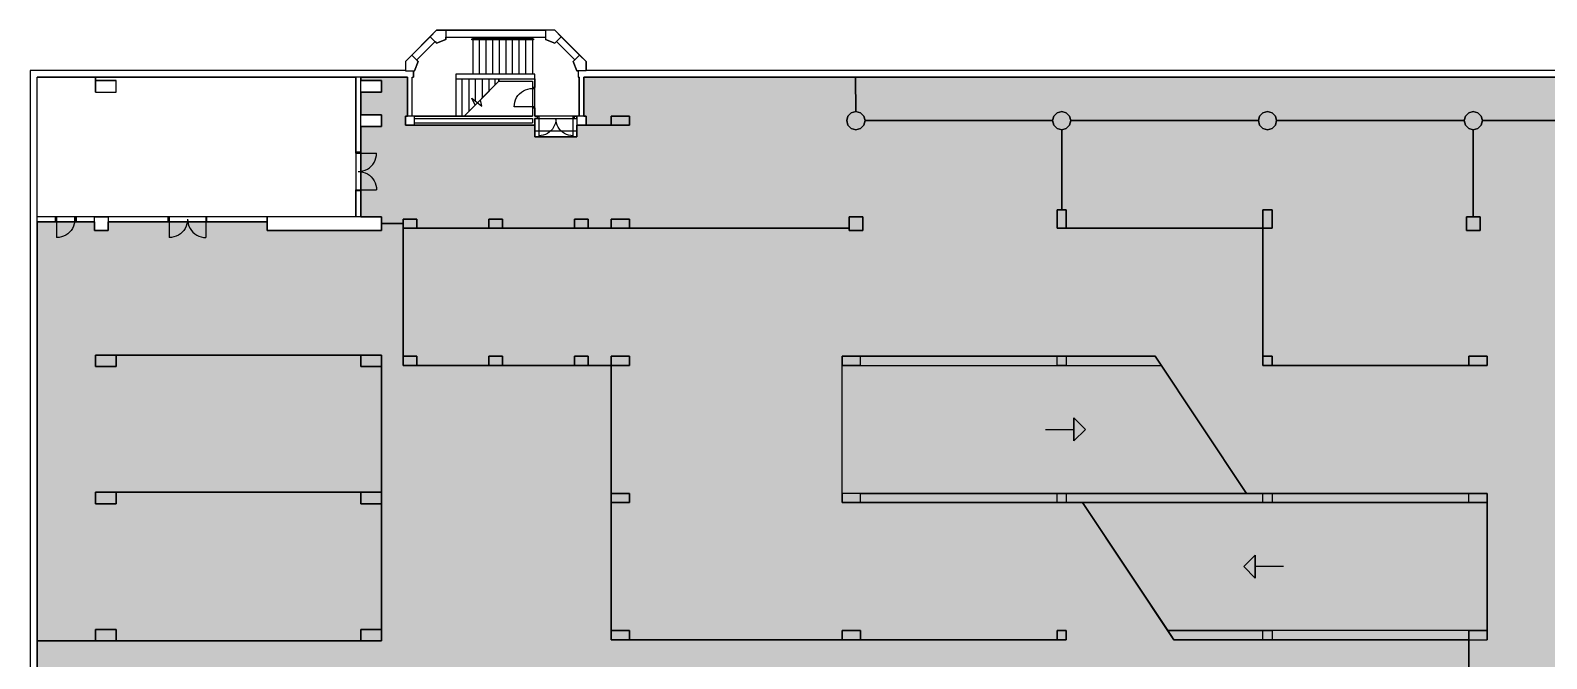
# Model space of a CAD drawing. Extents: x 301721 to 487446, y -38404 to 51035.
# Drawn here: x 316571 to 382879, y 15340 to 42815 of the extents above; entities that cross this region are included whole.
import ezdxf

# ---------------------------------------------------------------- set-up
doc = ezdxf.new("R2010")
doc.units = 0
doc.header["$MEASUREMENT"] = 0
for name, color, linetype in [('BL', 8, 'CONTINUOUS'), ('DR', 8, 'CONTINUOUS'), ('GROS$', 1, 'CONTINUOUS'), ('HL-TMP', 7, 'CONTINUOUS'), ('RM', 4, 'CONTINUOUS'), ('RM$', 5, 'CONTINUOUS'), ('WA_EXT', 7, 'CONTINUOUS')]:
    doc.layers.add(name, color=color, linetype=linetype)

msp = doc.modelspace()

# ---------------------------------------------------------------- hatches: boundary and pattern name
at = {"layer": 'HL-TMP', "linetype": 'Continuous', "true_color": 0xcc3446}
msp.add_hatch(color=242, dxfattribs=at).paths.add_polyline_path([(397291, 34410), (397291, 38665), (393703, 38665), (393703, 38415), (393703, 38165), (391871, 38165), (391871, 38415), (391871, 38665), (391471, 38665), (391471, 39065), (391571, 39065), (391571, 40765), (340771, 40765), (340771, 39065), (340871, 39065), (340871, 38665), (340471, 38665), (340471, 38415), (340471, 38165), (338640, 38165), (338640, 38415), (338640, 38665), (333371, 38665), (332971, 38665), (332971, 39065), (333071, 39065), (333071, 40765), (331021, 40765), (331021, 40615), (331921, 40615), (331921, 40115), (331021, 40115), (331021, 39115), (331921, 39115), (331921, 38615), (331021, 38615), (331021, 35790), (331021, 34665), (331921, 34665), (331921, 34065), (326921, 34065), (326921, 34445), (324246, 34445), (319971, 34445), (319971, 34065), (319371, 34065), (319371, 34445), (318942, 34445), (316871, 34445), (316871, 10615), (317696, 10615), (317696, 10395), (318596, 10395), (318596, 10615), (319421, 10615), (320321, 10615), (324287, 10615), (331021, 10615), (331921, 10615), (331921, 10565), (332971, 10565), (333371, 10565), (337671, 10565), (340471, 10565), (340871, 10565), (340871, 10165), (340691, 10165), (340691, 7565), (340871, 7565), (340871, 7165), (340691, 7165), (340691, 5885), (341971, 5885), (341971, 6065), (342771, 6065), (342771, 5616), (342882, 5623), (342991, 5645), (343096, 5680), (343196, 5729), (343289, 5791), (343372, 5864), (343445, 5948), (343507, 6040), (343556, 6140), (343592, 6245), (343614, 6354), (343621, 6473), (343621, 6765), (343471, 6765), (343471, 7565), (343621, 7565), (343621, 9457), (343614, 9576), (343592, 9685), (343556, 9790), (343507, 9890), (343445, 9982), (343372, 10066), (343289, 10139), (343196, 10201), (343096, 10250), (342999, 10283), (342771, 10313), (342771, 10565), (343056, 10528), (343192, 10481), (343321, 10418), (343441, 10338), (343549, 10243), (343644, 10135), (343724, 10015), (343788, 9886), (343834, 9750), (343862, 9609), (343871, 9465), (343871, 6465), (343862, 6322), (343834, 6180), (343788, 6044), (343724, 5915), (343644, 5795), (343549, 5687), (343441, 5592), (343321, 5512), (343192, 5449), (343056, 5403), (342915, 5375), (342771, 5365), (342771, 3065), (342771, 2665), (342771, 65), (342771, -1835), (342771, -2935), (342771, -4835), (342771, -5335), (342771, -5385), (342771, -6885), (342771, -6935), (342771, -7435), (342771, -7835), (342771, -10435), (342771, -10835), (342771, -11535), (343471, -11535), (343871, -11535), (343871, -12335), (343871, -12857), (343871, -13607), (343871, -14357), (343871, -14407), (343871, -14878), (343887, -14878), (343887, -14935), (344114, -14935), (344114, -14885), (349214, -14885), (349471, -14935), (349471, -12335), (349471, -11235), (349471, -10885), (349471, -10135), (349471, -10135), (349471, -10135), (349471, -10135), (349471, -9385), (349471, -9335), (349471, -7239), (349471, -6489), (349471, -5739), (349471, -5689), (349471, -5495), (349471, 725), (349871, 725), (350466, 725), (351216, 725), (351216, 725), (351216, 725), (351216, 725), (351966, 725), (352016, 725), (352561, 725), (352781, 725), (353376, 725), (354126, 725), (354876, 725), (354926, 725), (355471, 725), (355871, 725), (356466, 725), (357216, 725), (357407, 725), (357902, 725), (357966, 725), (358016, 725), (358561, 725), (358781, 725), (358831, 725), (358831, 615), (359631, 615), (359631, 725), (359681, 725), (361041, 725), (361091, 725), (361091, 615), (361891, 615), (361891, 725), (361941, 725), (364781, 725), (364831, 725), (365321, 725), (365371, 725), (366971, 725), (367021, 725), (367511, 725), (367561, 725), (368471, 725), (368471, 505), (369491, 505), (369491, 725), (370401, 725), (370451, 725), (370451, 615), (371251, 615), (371251, 725), (371301, 725), (372661, 725), (372711, 725), (372711, 615), (373511, 615), (373511, 725), (373561, 725), (373781, 725), (374326, 725), (374376, 725), (374376, 505), (375876, 505), (375876, 725), (375926, 725), (376471, 725), (376871, 725), (377416, 725), (377466, 725), (377466, 505), (378966, 505), (378966, 725), (379016, 725), (379561, 725), (379781, 725), (380676, 725), (380676, 615), (380726, 615), (380726, 505), (381526, 505), (381526, 615), (381576, 725), (382471, 725), (382871, 725), (382871, -5495), (382871, -7330), (382871, -7775), (382401, -7775), (380901, -7775), (379781, -7775), (379671, -7775), (379671, -7825), (379561, -7825), (379561, -8625), (379671, -8625), (379781, -8675), (379781, -8995), (379781, -9105), (379831, -9105), (379831, -9225), (380631, -9225), (380631, -9215), (380631, -9105), (380681, -8995), (382871, -8995), (382871, -11235), (382871, -12335), (382871, -14935), (382887, -14935), (383114, -14935), (383114, -14885), (388214, -14885), (388471, -14935), (388871, -14935), (388871, -15025), (390281, -15025), (390281, -16435), (390371, -16435), (390371, -16525), (392971, -16525), (392971, -16435), (393371, -16435), (393371, -16525), (395971, -16525), (395971, -16435), (396371, -16435), (396371, -16525), (398971, -16525), (398971, -16435), (399371, -16435), (399371, -16525), (401971, -16525), (401971, -16435), (402371, -16435), (402371, -16525), (404971, -16525), (404971, -16435), (405371, -16435), (405371, -16525), (407971, -16525), (407971, -16435), (408371, -16435), (408371, -16525), (410971, -16525), (410971, -16435), (411371, -16435), (411371, -16525), (413971, -16525), (413971, -16435), (414061, -16435), (414061, -15025), (415471, -15025), (415471, -14935), (415561, -14935), (415561, -12335), (415471, -12335), (415471, -11935), (415561, -4835), (415471, -4835), (415471, -4435), (415561, -4435), (415561, -1835), (415471, -1835), (415471, -1435), (415561, -1435), (415561, 4165), (415471, 4165), (415471, 4565), (415561, 4565), (415561, 10165), (415471, 10165), (415471, 10565), (415561, 10565), (415561, 16165), (415471, 16165), (415471, 16565), (415471, 16840), (415471, 18965), (412561, 18965), (412561, 22115), (412021, 22115), (412021, 22615), (412561, 22615), (412561, 23123), (412561, 28115), (412021, 28115), (412021, 28615), (412511, 28615), (412511, 30565), (412511, 34165), (412321, 34165), (405421, 34165), (400751, 34165), (400751, 28615), (401321, 28615), (401321, 28115), (400421, 28115), (400421, 28310), (396196, 28310), (396146, 28310), (396146, 28420), (395396, 28420), (394646, 28420), (394646, 28310), (394596, 28310), (390371, 28310), (390371, 28165), (389571, 28165), (389571, 28565), (390007, 28565), (390007, 31837), (391471, 31837), (391471, 32182), (391616, 32182), (391616, 34165), (391471, 34165), (391471, 34565), (391871, 34565), (391871, 34275), (394932, 34275), (395121, 34275), (395121, 34565), (395721, 34565), (395721, 34275), (397291, 34275), (397291, 34431)], flags=16)

# ---------------------------------------------------------------- linework, layer by layer
at = {"layer": 'BL'}
for p, q in [((335930, 42500), (338530, 42500)), ((335930, 42450), (335930, 42500)), ((336219, 42450), (336219, 42500)), ((336508, 42450), (336508, 42500)), ((336797, 42450), (336797, 42500)), ((337086, 42450), (337086, 42500)), ((337375, 42450), (337375, 42500)), ((337663, 42450), (337663, 42500)), ((337952, 42450), (337952, 42500)), ((338241, 42450), (338241, 42500)), ((338530, 42500), (338530, 42450)), ((335930, 40895), (335930, 42400)), ((336219, 40895), (336219, 42400)), ((336508, 40895), (336508, 42400)), ((336797, 40895), (336797, 42400)), ((337086, 40895), (337086, 42400)), ((337375, 40895), (337375, 42400)), ((337663, 40895), (337663, 42400)), ((337952, 40895), (337952, 42400)), ((338241, 40895), (338241, 42400)), ((338530, 42400), (338530, 40895)), ((335930, 40895), (335171, 40895)), ((335171, 40895), (335171, 39065)), ((335171, 40695), (337064, 40695)), ((335460, 39065), (335460, 40695)), ((335749, 40695), (335749, 39270)), ((338530, 40895), (335930, 40895)), ((336038, 39724), (336038, 40695)), ((337064, 40585), (336262, 39783)), ((336327, 40695), (336327, 39848)), ((336616, 40695), (336616, 40137)), ((336905, 40425), (336905, 40695)), ((335882, 39848), (336322, 39498)), ((336022, 39543), (335882, 39848)), ((336022, 39543), (335544, 39065)), ((336322, 39498), (336262, 39783)), ((352871, 28565), (361471, 28565)), ((361871, 28565), (365762, 28565)), ((365762, 28565), (369758, 22565)), ((352071, 22565), (352071, 28165)), ((352871, 28165), (361471, 28165)), ((361871, 28165), (366028, 28165)), ((362206, 25865), (362206, 24865)), ((362706, 25365), (362206, 25865)), ((360966, 25365), (362206, 25365)), ((362706, 25365), (362206, 24865)), ((352871, 22565), (361471, 22565)), ((361871, 22565), (370471, 22565)), ((370871, 22565), (379471, 22565)), ((352871, 22165), (361471, 22165)), ((361871, 22165), (370471, 22165)), ((366581, 16165), (362584, 22165)), ((370871, 22165), (379471, 22165)), ((380271, 16565), (380271, 22165)), ((369636, 19365), (370136, 19865)), ((369636, 19365), (370136, 18865)), ((370136, 18865), (370136, 19865)), ((371377, 19365), (370136, 19365)), ((370471, 16565), (366315, 16565)), ((370471, 16165), (366581, 16165)), ((379471, 16565), (370871, 16565)), ((379471, 16165), (370871, 16165))]:
    msp.add_line(p, q, dxfattribs=at)
at = {"layer": 'BL', "linetype": 'Continuous'}
for p, q in [((338640, 38665), (338640, 38415)), ((340471, 38415), (340471, 38665)), ((338640, 38415), (340471, 38415)), ((338640, 38415), (338640, 38165)), ((338640, 38165), (340471, 38165)), ((340471, 38165), (340471, 38415))]:
    msp.add_line(p, q, dxfattribs=at)
at = {"layer": 'BL'}
msp.add_lwpolyline([(338580, 42400), (335880, 42400), (335880, 42450), (338580, 42450), (338580, 42400)], dxfattribs=at)
at = {"layer": 'DR'}
for p, q in [((337791, 39778), (337837, 39872)), ((337837, 39872), (337895, 39959)), ((337895, 39959), (337964, 40038)), ((337964, 40038), (338043, 40107)), ((338043, 40107), (338130, 40165)), ((338130, 40165), (338224, 40211)), ((338224, 40211), (338323, 40245)), ((338323, 40245), (338426, 40265)), ((338426, 40265), (338530, 40272)), ((337730, 39472), (337737, 39576)), ((338530, 39472), (337730, 39472)), ((337737, 39576), (337757, 39679)), ((337757, 39679), (337791, 39778)), ((338806, 38955), (338806, 38205)), ((339401, 38499), (339336, 38425)), ((339455, 38580), (339401, 38499)), ((339499, 38668), (339455, 38580)), ((339530, 38761), (339499, 38668)), ((339549, 38857), (339530, 38761)), ((339556, 38955), (339549, 38857)), ((339562, 38857), (339556, 38955)), ((339581, 38761), (339562, 38857)), ((339613, 38668), (339581, 38761)), ((339656, 38580), (339613, 38668)), ((339711, 38499), (339656, 38580)), ((339775, 38425), (339711, 38499)), ((340306, 38205), (340306, 38955)), ((338904, 38212), (338806, 38205)), ((339000, 38231), (338904, 38212)), ((339093, 38262), (339000, 38231)), ((339181, 38306), (339093, 38262)), ((339262, 38360), (339181, 38306)), ((339336, 38425), (339262, 38360)), ((339849, 38360), (339775, 38425)), ((339931, 38306), (339849, 38360)), ((340019, 38262), (339931, 38306)), ((340112, 38231), (340019, 38262)), ((340208, 38212), (340112, 38231)), ((340306, 38205), (340208, 38212)), ((330911, 37440), (331711, 37440)), ((331604, 37040), (331650, 37134)), ((331650, 37134), (331684, 37233)), ((331684, 37233), (331705, 37336)), ((331705, 37336), (331711, 37440)), ((330911, 36640), (331016, 36647)), ((330911, 36640), (331016, 36633)), ((331016, 36647), (331118, 36667)), ((331016, 36633), (331118, 36613)), ((331118, 36667), (331218, 36701)), ((331118, 36613), (331218, 36579)), ((331218, 36701), (331311, 36747)), ((331218, 36579), (331311, 36533)), ((331311, 36747), (331398, 36805)), ((331311, 36533), (331398, 36475)), ((331398, 36805), (331477, 36874)), ((331398, 36475), (331477, 36406)), ((331477, 36874), (331546, 36953)), ((331546, 36953), (331604, 37040)), ((330911, 35840), (331711, 35840)), ((331477, 36406), (331546, 36327)), ((331546, 36327), (331604, 36240)), ((331604, 36240), (331650, 36146)), ((331650, 36146), (331684, 36047)), ((331684, 36047), (331705, 35945)), ((331705, 35945), (331711, 35840)), ((317721, 34555), (317721, 33755)), ((318521, 34555), (318515, 34451)), ((322646, 34555), (322646, 33755)), ((323446, 34555), (323440, 34451)), ((323446, 34555), (323453, 34451)), ((324246, 34555), (324246, 33755)), ((318121, 33862), (318028, 33816)), ((318208, 33920), (318121, 33862)), ((318287, 33989), (318208, 33920)), ((318356, 34068), (318287, 33989)), ((318414, 34155), (318356, 34068)), ((318460, 34249), (318414, 34155)), ((318494, 34348), (318460, 34249)), ((318515, 34451), (318494, 34348)), ((323046, 33862), (322953, 33816)), ((323133, 33920), (323046, 33862)), ((323212, 33989), (323133, 33920)), ((323281, 34068), (323212, 33989)), ((323339, 34155), (323281, 34068)), ((323385, 34249), (323339, 34155)), ((323419, 34348), (323385, 34249)), ((323440, 34451), (323419, 34348)), ((323453, 34451), (323474, 34348)), ((323474, 34348), (323507, 34249)), ((323507, 34249), (323554, 34155)), ((323554, 34155), (323612, 34068)), ((323612, 34068), (323681, 33989)), ((323681, 33989), (323759, 33920)), ((323759, 33920), (323846, 33862)), ((323846, 33862), (323940, 33816)), ((317826, 33762), (317721, 33755)), ((317928, 33782), (317826, 33762)), ((318028, 33816), (317928, 33782)), ((322751, 33762), (322646, 33755)), ((322853, 33782), (322751, 33762)), ((322953, 33816), (322853, 33782)), ((323940, 33816), (324039, 33782)), ((324039, 33782), (324142, 33762)), ((324142, 33762), (324246, 33755))]:
    msp.add_line(p, q, dxfattribs=at)
for points in [[(338640, 40272), (338640, 40322), (338530, 40322), (338530, 40272), (338640, 40272)], [(338640, 39422), (338640, 39472), (338530, 39472), (338530, 39422), (338640, 39422)], [(338806, 39065), (338806, 38955), (338756, 38955), (338756, 39065), (338806, 39065)], [(340356, 39065), (340356, 38955), (340306, 38955), (340306, 39065), (340356, 39065)], [(330801, 37490), (330801, 37440), (331021, 37440), (331021, 37490), (330801, 37490)], [(330801, 35790), (330801, 35840), (331021, 35840), (331021, 35790), (330801, 35790)], [(317671, 34665), (317721, 34665), (317721, 34445), (317671, 34445), (317671, 34665)], [(318521, 34665), (318571, 34665), (318571, 34445), (318521, 34445), (318521, 34665)], [(322596, 34665), (322646, 34665), (322646, 34445), (322596, 34445), (322596, 34665)], [(324296, 34665), (324246, 34665), (324246, 34445), (324296, 34445), (324296, 34665)]]:
    msp.add_lwpolyline(points, dxfattribs=at)
at = {"layer": 'GROS$', "linetype": 'Continuous', "flags": 128}
for points in [[(391471, 41065), (340871, 41065), (340871, 41448), (339504, 42815), (334339, 42815), (332971, 41448), (332971, 41065), (316571, 41065), (316571, 7265)], [(316871, 10615), (316871, 16115), (331921, 16115), (331921, 28115), (331921, 28615), (331021, 28615), (319421, 28615), (319421, 28115), (320321, 28115), (320321, 28615), (331021, 28615), (331021, 28115), (331921, 28115), (331921, 22615), (331021, 22615), (319421, 22615), (319421, 22115), (320321, 22115), (320321, 22615), (331021, 22615), (331021, 22115), (331921, 22115), (331921, 16615), (331021, 16615), (331021, 16115), (320321, 16115), (320321, 16615), (319421, 16615), (319421, 16115), (316871, 16115), (316871, 34445), (319371, 34445), (319371, 34065), (319971, 34065), (319971, 34445), (326921, 34445), (326921, 34665), (316871, 34665), (316871, 40765), (319421, 40765), (319421, 40115), (320321, 40115), (320321, 40615), (319421, 40615), (319421, 40765), (330801, 40765), (330801, 34665), (326921, 34665), (326921, 34065), (331921, 34065), (331921, 34365), (332871, 34365), (332871, 28165), (341971, 28165), (341971, 16165), (361871, 16165), (361871, 16565), (361471, 16565), (361471, 16165), (352871, 16165), (352871, 16565), (352071, 16565), (352071, 16165), (342771, 16165), (342771, 16565), (341971, 16565), (341971, 22165), (342771, 22165), (342771, 22565), (341971, 22565), (341971, 28165), (342771, 28165), (342771, 28565), (341971, 28565), (341971, 28165), (340971, 28165), (340971, 28565), (340371, 28565), (340371, 28165), (337221, 28165), (337221, 28565), (336621, 28565), (336621, 28165), (333471, 28165), (333471, 28565), (332871, 28565), (332871, 34165), (352371, 34165), (352371, 34065), (352971, 34065), (352971, 34665), (352371, 34665), (352371, 34165), (342771, 34165), (342771, 34565), (341971, 34565), (341971, 34165), (340971, 34165), (340971, 34565), (340371, 34565), (340371, 34165), (337221, 34165), (337221, 34565), (336621, 34565), (336621, 34165), (333471, 34165), (333471, 34565), (332871, 34565), (332871, 34365), (331921, 34365), (331921, 34665), (331021, 34665), (331021, 38615), (331921, 38615), (331921, 39115), (331021, 39115), (331021, 40115), (331921, 40115), (331921, 40615), (331021, 40615), (331021, 40765), (333071, 40765), (333071, 39065), (332971, 39065), (332971, 38665), (338640, 38665), (338640, 38955), (340471, 38955), (340471, 39065), (338640, 39065), (338640, 40322), (338530, 40322), (338530, 39065), (335544, 39065), (337064, 40585), (338530, 40585), (338530, 40322), (338640, 40322), (338640, 40695), (338640, 40895), (335171, 40895), (335171, 40695), (337064, 40695), (337064, 40585), (335544, 39065), (333271, 39065), (333271, 40765), (333321, 40765), (333321, 41048), (333371, 41048), (333537, 41448), (333466, 41519), (334268, 42320), (334339, 42249), (334739, 42415), (334739, 42515), (339104, 42515), (339104, 42415), (339504, 42249), (339575, 42320), (340376, 41519), (340306, 41448), (340471, 41048), (340521, 41048), (340521, 40765), (340571, 40765), (340571, 39065), (340471, 39065), (340471, 38665), (340871, 38665), (342771, 38665), (342771, 39065), (341971, 39065), (341971, 38665), (340871, 38665), (340871, 39065), (340771, 39065), (340771, 40765), (352655, 40765), (352671, 39265), (352471, 39212), (352325, 39065), (352271, 38865), (352325, 38665), (352471, 38519), (352671, 38465), (352871, 38519), (353018, 38665), (353071, 38865), (361271, 38865), (361325, 38665), (361471, 38519), (361671, 38465), (361671, 34965), (361471, 34965), (361471, 34165), (370471, 34165), (370471, 28165), (380271, 28165), (380271, 28565), (379471, 28565), (379471, 28165), (370871, 28165), (370871, 28565), (370471, 28565), (370471, 34165), (370871, 34165), (370871, 34965), (370471, 34965), (370471, 34165), (361871, 34165), (361871, 34965), (361671, 34965), (361671, 38465), (361871, 38519), (362018, 38665), (362071, 38865), (370271, 38865), (370325, 38665), (370471, 38519), (370671, 38465), (370871, 38519), (371018, 38665), (371071, 38865), (379271, 38865), (379325, 38665), (379471, 38519), (379671, 38465), (379671, 34665), (379371, 34665), (379371, 34065), (379971, 34065), (379971, 34665), (379671, 34665), (379671, 38465), (379871, 38519), (380018, 38665), (380071, 38865), (389571, 38865)], [(389571, 38865), (380071, 38865), (380018, 39065), (379871, 39212), (379671, 39265), (379471, 39212), (379325, 39065), (379271, 38865), (371071, 38865), (371018, 39065), (370871, 39212), (370671, 39265), (370471, 39212), (370325, 39065), (370271, 38865), (362071, 38865), (362018, 39065), (361871, 39212), (361671, 39265), (361471, 39212), (361325, 39065), (361271, 38865), (353071, 38865), (353018, 39065), (352871, 39212), (352671, 39265), (352655, 40765), (391571, 40765)], [(379471, 10565), (379471, 16165), (380271, 16165), (380271, 22565), (369758, 22565), (365762, 28565), (352071, 28565), (352071, 28165), (366028, 28165), (369758, 22565), (352071, 22565), (352071, 22165), (380271, 22165), (380271, 16565), (366315, 16565), (366581, 16165), (379471, 16165), (379471, 10165)]]:
    msp.add_lwpolyline(points, dxfattribs=at)
at = {"layer": 'RM', "linetype": 'Continuous', "flags": 128}
for points in [[(353018, 38665), (352871, 38519), (352671, 38465), (352471, 38519), (352325, 38665), (352271, 38865), (352325, 39065), (352471, 39212), (352671, 39265), (352871, 39212), (353018, 39065), (353071, 38865)], [(362018, 38665), (361871, 38519), (361671, 38465), (361471, 38519), (361325, 38665), (361271, 38865), (361325, 39065), (361471, 39212), (361671, 39265), (361871, 39212), (362018, 39065), (362071, 38865)], [(370871, 38519), (370671, 38465), (370471, 38519), (370325, 38665), (370271, 38865), (370325, 39065), (370471, 39212), (370671, 39265), (370871, 39212), (371018, 39065), (371071, 38865), (371018, 38665)], [(379671, 38465), (379471, 38519), (379325, 38665), (379271, 38865), (379325, 39065), (379471, 39212), (379671, 39265), (379871, 39212), (380018, 39065), (380071, 38865), (380018, 38665), (379871, 38519)], [(342771, 38665), (341971, 38665), (341971, 39065), (342771, 39065)], [(333471, 34165), (332871, 34165), (332871, 34565), (333471, 34565)], [(337221, 34165), (336621, 34165), (336621, 34565), (337221, 34565)], [(340971, 34165), (340371, 34165), (340371, 34565), (340971, 34565)], [(342771, 34165), (341971, 34165), (341971, 34565), (342771, 34565)], [(352971, 34065), (352371, 34065), (352371, 34665), (352971, 34665)], [(361871, 34165), (361471, 34165), (361471, 34965), (361871, 34965)], [(370871, 34165), (370471, 34165), (370471, 34965), (370871, 34965)], [(379971, 34065), (379371, 34065), (379371, 34665), (379971, 34665)], [(320321, 28115), (319421, 28115), (319421, 28615), (320321, 28615)], [(331921, 28115), (331021, 28115), (331021, 28615), (331921, 28615)], [(333471, 28165), (332871, 28165), (332871, 28565), (333471, 28565)], [(337221, 28165), (336621, 28165), (336621, 28565), (337221, 28565)], [(340971, 28165), (340371, 28165), (340371, 28565), (340971, 28565)], [(342771, 28165), (341971, 28165), (341971, 28565), (342771, 28565)], [(379471, 22165), (370871, 22165), (370471, 22165), (362584, 22165), (366315, 16565), (370471, 16565), (370871, 16565), (370871, 16165), (370471, 16165), (366581, 16165), (362584, 22165), (361871, 22165), (361471, 22165), (352871, 22165), (352071, 22165), (352071, 22565), (352071, 28165), (352071, 28565), (352871, 28565), (361471, 28565), (361871, 28565), (365762, 28565), (369758, 22565), (370471, 22565), (370871, 22565), (379471, 22565), (380271, 22565), (380271, 22165)], [(370871, 28165), (370471, 28165), (370471, 28565), (370871, 28565)], [(380271, 28165), (379471, 28165), (379471, 28565), (380271, 28565)], [(362706, 25365), (362206, 24865), (362206, 25865)], [(320321, 22115), (319421, 22115), (319421, 22615), (320321, 22615)], [(331921, 22115), (331021, 22115), (331021, 22615), (331921, 22615)], [(342771, 22165), (341971, 22165), (341971, 22565), (342771, 22565)], [(370136, 18865), (369636, 19365), (370136, 19865)], [(320321, 16615), (320321, 16115), (319421, 16115), (319421, 16615)], [(331921, 16615), (331921, 16115), (331021, 16115), (331021, 16615)], [(342771, 16565), (342771, 16165), (341971, 16165), (341971, 16565)], [(352871, 16565), (352871, 16165), (352071, 16165), (352071, 16565)], [(361871, 16565), (361871, 16165), (361471, 16165), (361471, 16565)], [(379471, 16565), (379471, 16165), (379471, 16165), (380271, 16165), (380271, 16565)]]:
    msp.add_lwpolyline(points, close=True, dxfattribs=at)
at = {"layer": 'RM$', "linetype": 'Continuous', "flags": 128}
msp.add_lwpolyline([(391571, 40765), (340771, 40765), (340771, 39065), (340871, 39065), (340871, 38665), (340471, 38665), (340471, 38415), (340471, 38165), (338640, 38165), (338640, 38415), (338640, 38665), (333371, 38665), (332971, 38665), (332971, 39065), (333071, 39065), (333071, 40765), (331021, 40765), (331021, 40615), (331921, 40615), (331921, 40115), (331021, 40115), (331021, 39115), (331921, 39115), (331921, 38615), (331021, 38615), (331021, 35790), (331021, 34665), (331921, 34665), (331921, 34065), (326921, 34065), (326921, 34445), (324246, 34445), (319971, 34445), (319971, 34065), (319371, 34065), (319371, 34445), (318942, 34445), (316871, 34445), (316871, 10615)], dxfattribs=at)
at = {"layer": 'WA_EXT'}
for p, q in [((333254, 41731), (334056, 42532)), ((334339, 42815), (334056, 42532)), ((334056, 42532), (334339, 42249)), ((334339, 42815), (334739, 42815)), ((334739, 42815), (339104, 42815)), ((334739, 42815), (334739, 42415)), ((334739, 42515), (339104, 42515)), ((339104, 42815), (339104, 42415)), ((339504, 42815), (339104, 42815)), ((339504, 42815), (339787, 42532)), ((339787, 42532), (339504, 42249)), ((339787, 42532), (340589, 41731)), ((340589, 41731), (339787, 42532)), ((333466, 41519), (334268, 42320)), ((334739, 42415), (334339, 42249)), ((339504, 42249), (339104, 42415)), ((340376, 41519), (339575, 42320)), ((332971, 41448), (333254, 41731)), ((332971, 41448), (332971, 41048)), ((332971, 41198), (332971, 41065)), ((333254, 41731), (333537, 41448)), ((333537, 41448), (333371, 41048)), ((340589, 41731), (340306, 41448)), ((340471, 41048), (340306, 41448)), ((340871, 41448), (340589, 41731)), ((340871, 41448), (340871, 41048)), ((340871, 41198), (340871, 41065)), ((320321, 41065), (316571, 41065)), ((316571, 41065), (316571, 7265)), ((320321, 40765), (316871, 40765)), ((316871, 6965), (316871, 40765)), ((319421, 40115), (319421, 40615)), ((319421, 40615), (320321, 40615)), ((332971, 41065), (319671, 41065)), ((331021, 40765), (320321, 40765)), ((320321, 40115), (320321, 40615)), ((333071, 40765), (331021, 40765)), ((331021, 40115), (331021, 40615)), ((331921, 40615), (331021, 40615)), ((331921, 40115), (331921, 40615)), ((332971, 41048), (333371, 41048)), ((333071, 39065), (333071, 40765)), ((333271, 39065), (333271, 40765)), ((333271, 40765), (333321, 40765)), ((333321, 41048), (333321, 40765)), ((337064, 40585), (337064, 40695)), ((337064, 40695), (338640, 40695)), ((337064, 40585), (338530, 40585)), ((338530, 40585), (338530, 40322)), ((338640, 40695), (338640, 40322)), ((340871, 41048), (340471, 41048)), ((340521, 41048), (340521, 40765)), ((340571, 40765), (340521, 40765)), ((340571, 39065), (340571, 40765)), ((391571, 40765), (340771, 40765)), ((340771, 39065), (340771, 40765)), ((391471, 41065), (340871, 41065)), ((319421, 40115), (320321, 40115)), ((331921, 40115), (331021, 40115)), ((338530, 40322), (338640, 40322)), ((338530, 39422), (338530, 39065)), ((338530, 39422), (338640, 39422)), ((338640, 39422), (338640, 39065)), ((333371, 39065), (338530, 39065)), ((333371, 38955), (333371, 39065)), ((333371, 38955), (338530, 38955)), ((333371, 38775), (338530, 38775)), ((333371, 38665), (333371, 38775)), ((333371, 38665), (338640, 38665)), ((338530, 38955), (338530, 38775)), ((338640, 39065), (338756, 39065)), ((338756, 38955), (338640, 38955)), ((338640, 38955), (338640, 38665)), ((338756, 38955), (338756, 39065)), ((340356, 39065), (340471, 39065)), ((340356, 39065), (340356, 38955)), ((340356, 38955), (340471, 38955)), ((340471, 38955), (340471, 39065)), ((341971, 39065), (341971, 38665)), ((341971, 39065), (342771, 39065)), ((341971, 38665), (342771, 38665)), ((342771, 38665), (342771, 39065)), ((318571, 34555), (318571, 34665)), ((341971, 34565), (341971, 34165)), ((341971, 34565), (342771, 34565)), ((342771, 34165), (342771, 34565)), ((361871, 34965), (361471, 34965)), ((361471, 34165), (361471, 34965)), ((361871, 34165), (361871, 34965)), ((370471, 34965), (370871, 34965)), ((370471, 34165), (370471, 34965)), ((370871, 34165), (370871, 34965)), ((341971, 34165), (342771, 34165)), ((361471, 34165), (361871, 34165)), ((370871, 34165), (370471, 34165)), ((341971, 28165), (341971, 28565)), ((341971, 28565), (342771, 28565)), ((342771, 28565), (342771, 28165)), ((352071, 28565), (352071, 28165)), ((352871, 28565), (352071, 28565)), ((352871, 28165), (352871, 28565)), ((379471, 28165), (379471, 28565)), ((379471, 28565), (380271, 28565)), ((380271, 28565), (380271, 28165)), ((341971, 28165), (342771, 28165)), ((352871, 28165), (352071, 28165)), ((379471, 28165), (380271, 28165)), ((341971, 22165), (341971, 22565)), ((341971, 22565), (342771, 22565)), ((342771, 22565), (342771, 22165)), ((352071, 22565), (352071, 22165)), ((352871, 22565), (352071, 22565)), ((352871, 22165), (352871, 22565)), ((379471, 22165), (379471, 22565)), ((379471, 22565), (380271, 22565)), ((380271, 22565), (380271, 22165)), ((341971, 22165), (342771, 22165)), ((352871, 22165), (352071, 22165)), ((379471, 22165), (380271, 22165)), ((341971, 16165), (341971, 16565)), ((341971, 16565), (342771, 16565)), ((341971, 16165), (342771, 16165)), ((342771, 16565), (342771, 16165)), ((352071, 16565), (352071, 16165)), ((352871, 16565), (352071, 16565)), ((352871, 16165), (352071, 16165)), ((352871, 16165), (352871, 16565)), ((379471, 16165), (379471, 16565)), ((379471, 16565), (380271, 16565)), ((379471, 16165), (380271, 16165)), ((380271, 16565), (380271, 16165))]:
    msp.add_line(p, q, dxfattribs=at)
at = {"layer": 'WA_EXT', "linetype": 'Continuous'}
for p, q in [((330801, 37440), (330801, 40765)), ((331021, 39115), (331021, 40765)), ((352325, 39065), (352471, 39212)), ((352471, 39212), (352671, 39265)), ((352671, 39265), (352871, 39212)), ((352871, 39212), (353018, 39065)), ((361325, 39065), (361471, 39212)), ((361471, 39212), (361671, 39265)), ((361671, 39265), (361871, 39212)), ((361871, 39212), (362018, 39065)), ((370325, 39065), (370471, 39212)), ((370471, 39212), (370671, 39265)), ((370671, 39265), (370871, 39212)), ((370871, 39212), (371018, 39065)), ((379325, 39065), (379471, 39212)), ((379471, 39212), (379671, 39265)), ((379671, 39265), (379871, 39212)), ((379871, 39212), (380018, 39065)), ((331021, 37440), (331021, 38615)), ((352271, 38865), (352325, 39065)), ((352325, 38665), (352271, 38865)), ((352471, 38519), (352325, 38665)), ((352671, 38465), (352471, 38519)), ((352871, 38519), (352671, 38465)), ((353018, 38665), (352871, 38519)), ((353018, 39065), (353071, 38865)), ((353071, 38865), (353018, 38665)), ((353071, 38865), (353071, 38865)), ((361271, 38865), (361325, 39065)), ((361325, 38665), (361271, 38865)), ((361471, 38519), (361325, 38665)), ((361671, 38465), (361471, 38519)), ((361871, 38519), (361671, 38465)), ((362018, 38665), (361871, 38519)), ((362018, 39065), (362071, 38865)), ((362071, 38865), (362018, 38665)), ((362071, 38865), (362071, 38865)), ((370271, 38865), (370325, 39065)), ((370325, 38665), (370271, 38865)), ((370471, 38519), (370325, 38665)), ((370671, 38465), (370471, 38519)), ((370871, 38519), (370671, 38465)), ((371018, 38665), (370871, 38519)), ((371018, 39065), (371071, 38865)), ((371071, 38865), (371018, 38665)), ((371071, 38865), (371071, 38865)), ((379271, 38865), (379325, 39065)), ((379325, 38665), (379271, 38865)), ((379471, 38519), (379325, 38665)), ((379671, 38465), (379471, 38519)), ((379871, 38519), (379671, 38465)), ((380018, 38665), (379871, 38519)), ((380018, 39065), (380071, 38865)), ((380071, 38865), (380018, 38665)), ((380071, 38865), (380071, 38865)), ((330801, 34665), (330801, 35840)), ((331021, 34665), (331021, 35840)), ((317721, 34665), (316871, 34665)), ((319371, 34665), (318521, 34665)), ((322646, 34665), (319971, 34665)), ((326921, 34665), (324246, 34665)), ((317721, 34445), (316871, 34445)), ((319371, 34445), (318521, 34445)), ((322646, 34445), (319971, 34445)), ((326921, 34445), (324246, 34445))]:
    msp.add_line(p, q, dxfattribs=at)
at = {"layer": 'WA_EXT'}
for points in [[(331921, 39115), (331921, 38615), (331021, 38615), (331021, 39115), (331921, 39115)], [(333371, 39065), (332971, 39065), (332971, 38665), (333371, 38665), (333371, 39065)], [(340871, 39065), (340471, 39065), (340471, 38665), (340871, 38665), (340871, 39065)], [(319971, 34065), (319371, 34065), (319371, 34665), (319971, 34665), (319971, 34065)], [(331921, 34665), (326921, 34665), (326921, 34065), (331921, 34065), (331921, 34665)], [(333471, 34165), (332871, 34165), (332871, 34565), (333471, 34565), (333471, 34165)], [(337221, 34165), (336621, 34165), (336621, 34565), (337221, 34565), (337221, 34165)], [(340971, 34165), (340371, 34165), (340371, 34565), (340971, 34565), (340971, 34165)], [(352971, 34065), (352371, 34065), (352371, 34665), (352971, 34665), (352971, 34065)], [(379371, 34065), (379971, 34065), (379971, 34665), (379371, 34665), (379371, 34065)], [(319421, 28115), (319421, 28615), (320321, 28615), (320321, 28115), (319421, 28115)], [(331921, 28615), (331921, 28115), (331021, 28115), (331021, 28615), (331921, 28615)], [(333471, 28165), (332871, 28165), (332871, 28565), (333471, 28565), (333471, 28165)], [(337221, 28165), (336621, 28165), (336621, 28565), (337221, 28565), (337221, 28165)], [(340971, 28165), (340371, 28165), (340371, 28565), (340971, 28565), (340971, 28165)], [(361871, 28165), (361471, 28165), (361471, 28565), (361871, 28565), (361871, 28165)], [(370871, 28165), (370471, 28165), (370471, 28565), (370871, 28565), (370871, 28165)], [(319421, 22115), (319421, 22615), (320321, 22615), (320321, 22115), (319421, 22115)], [(331921, 22615), (331921, 22115), (331021, 22115), (331021, 22615), (331921, 22615)], [(361871, 22165), (361471, 22165), (361471, 22565), (361871, 22565), (361871, 22165)], [(370871, 22165), (370471, 22165), (370471, 22565), (370871, 22565), (370871, 22165)], [(319421, 16115), (319421, 16615), (320321, 16615), (320321, 16115), (319421, 16115)], [(331921, 16615), (331921, 16115), (331021, 16115), (331021, 16615), (331921, 16615)], [(361871, 16165), (361471, 16165), (361471, 16565), (361871, 16565), (361871, 16165)], [(370871, 16165), (370471, 16165), (370471, 16565), (370871, 16565), (370871, 16165)]]:
    msp.add_lwpolyline(points, dxfattribs=at)

doc.saveas('drawing.dxf')
